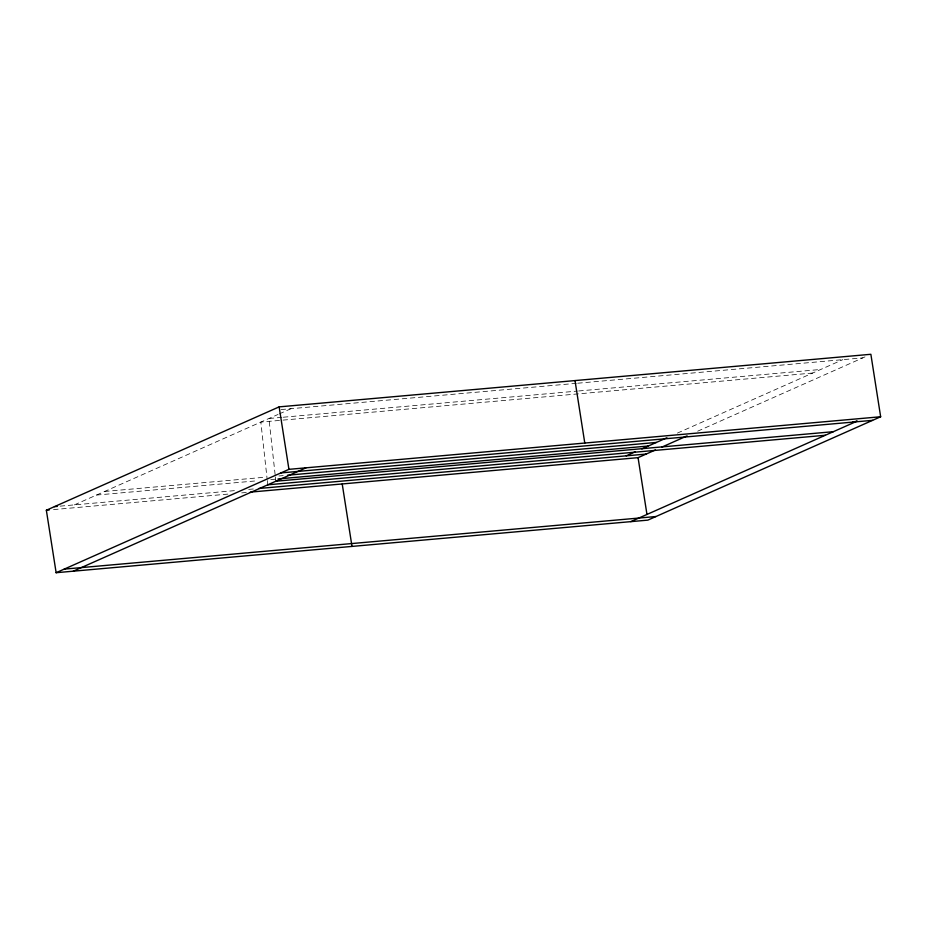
<?xml version="1.0" encoding="UTF-8"?>
<svg xmlns="http://www.w3.org/2000/svg" width="927" height="927" viewBox="0 0 927 927"><rect width="100%" height="100%" fill="white"/><g stroke="black" fill="none" stroke-linecap="round" stroke-linejoin="round"><path stroke-width="0.7" stroke-dasharray="4.63 3.48" d="M74.38 504.879L278.019 414.462M279.317 413.882L291.02 408.691M677.394 433.106L842.828 359.653M697.672 431.194L865.088 356.86M281.043 409.572L576.293 383.338M577.741 383.21L862.782 357.88M281.889 417.347L268.923 418.494L275.226 475.516M283.326 417.22L577.243 391.101M578.691 390.974L820.743 369.467M812.655 373.048L260.835 422.086L267.138 479.108M104.566 491.472L265.933 477.138M278.9 475.98L283.222 475.597M96.478 495.064L257.845 480.731M270.811 479.572L275.134 479.189M60.139 506.142L235.748 490.534M248.714 489.386L254.485 488.877M53.534 509.595L228.749 494.033M241.68 492.886L247.416 492.376M275.377 476.942L275.852 481.217M267.3 480.534L267.776 484.809"/><path stroke-width="1.39" d="M46.35 510.244L279.143 406.872L870.87 354.288L880.65 416.756L647.857 520.128L56.13 572.712L46.35 510.244L49.224 509.989M56.13 572.712L288.934 469.34L880.65 416.756M73.233 571.194L306.026 467.822M626.2 455.841L635.296 451.797M641.797 448.911L666.884 437.776M250.29 492.121L638.066 457.66L655.401 449.966M662.005 447.034L687.104 435.887M630.754 521.646L857.278 421.067L852.643 422.121M280.846 472.932L872.562 420.348M287.544 475.215L656.374 442.446M278.019 478.935L648.297 446.026M275.852 481.217L833.373 431.681M267.776 484.809L825.285 435.273M54.438 506.652L57.289 506.397M258.807 488.494L646.154 454.068M64.218 569.12L655.934 516.536M638.066 457.66L646.965 514.45M575.007 380.58L584.786 443.048M342.214 483.952L351.993 546.42M279.143 406.872L288.934 469.34"/></g></svg>
